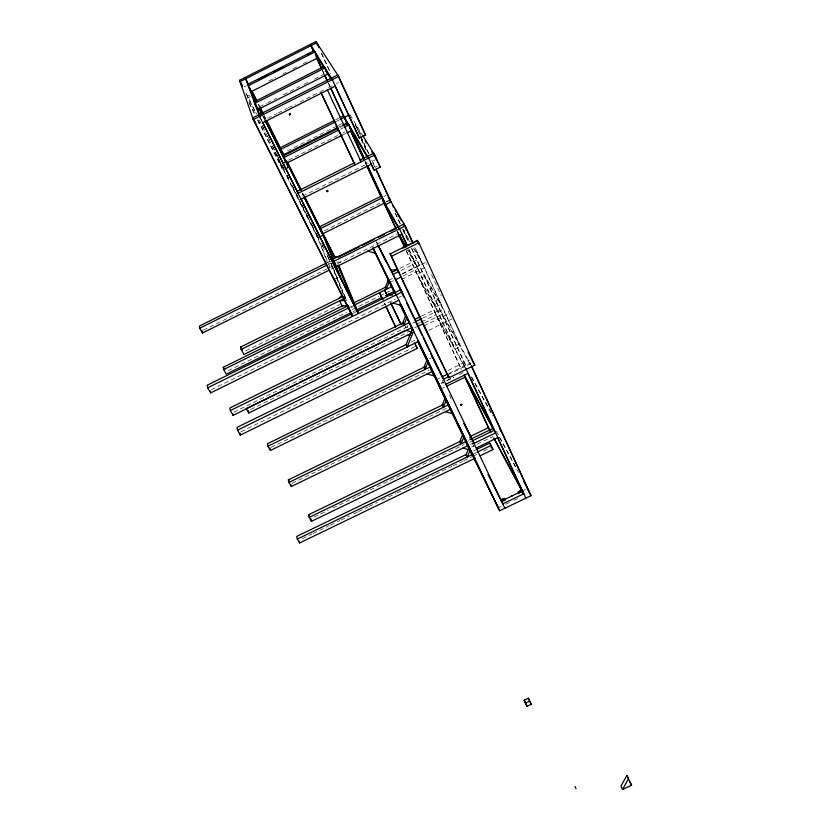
<?xml version="1.0" encoding="UTF-8"?>
<svg xmlns="http://www.w3.org/2000/svg" width="831" height="831" viewBox="0 0 831 831"><rect width="100%" height="100%" fill="white"/><g stroke="black" fill="none" stroke-linecap="round" stroke-linejoin="round"><path stroke-width="0.62" stroke-dasharray="4.16 3.12" d="M405.009 328.048L405.954 325.679M406.972 327.788L407.917 325.409M244.065 86.891L246.308 85.759M268.943 80.971L275.809 77.491M282.665 74.011L286.103 72.276M292.959 68.796L298.682 65.909M303.253 63.582L306.691 61.847M247.399 96.24L249.705 95.066M246.765 98.297L250.235 96.541M259.511 106.846L266.377 103.376M267.52 102.805L276.671 98.172M283.537 94.703L299.544 86.611M304.125 84.305L309.838 81.407M314.409 79.101L323.56 74.468M257.932 123.175L260.01 122.126M267.821 118.179L277.003 113.546M278.146 112.974L287.329 108.331M288.482 107.76L295.358 104.28M299.949 101.964L319.457 92.116M320.444 91.618L323.571 90.039M328.64 87.484L332.078 85.749M336.462 83.536L338.549 82.487M335.475 119.955L338.923 118.22M336.316 121.44L339.786 119.706M287.526 150.878L336.908 126.063M338.061 125.481L341.51 123.746M338.913 126.987L341.219 125.824M339.91 127.434L342.216 126.281M340.783 128.982L343.099 127.818M288.45 160.217L337.937 135.37M342.538 133.053L344.844 131.9M342.268 135.204L345.738 133.459M257.672 120.017L282.872 170.189L285.126 169.057M302.557 196.168L368.008 163.437M373.337 160.778L375.363 159.76M375.093 167.28L377.108 166.273M383.797 196.521L385.927 195.451M324.464 230.727L379.819 203.169M386.207 201.704L388.326 200.645M386.83 201.767L388.991 200.686M326.895 262.814L330.364 261.09M328.827 264.185L331.154 263.032L346.517 300.251M203.325 330.239L292.367 286.093M293.52 285.511L302.775 280.93M303.928 280.359L327.05 268.891M328.214 268.309L332.836 266.024M337.459 263.728L398.579 233.355M403.139 231.101L405.403 229.979M331.309 269.13L333.626 267.977M335.059 278.936L337.968 277.502M399.804 268.403L419.904 258.472L413.578 247.524M400.916 270.511L415.49 263.313L408.104 250.224M245.841 350.9L339.869 304.478M390.03 279.704L392.253 278.603M402.277 273.659L422.335 263.759L413.423 248.292M402.059 274.105L425.971 262.295M391.1 281.854L393.333 280.753M403.399 275.778L417.941 268.6L407.387 249.861M401.737 279.445L427.633 266.128M349.809 307.325L352.115 306.182M351.16 307.584L353.455 306.452M228.234 370.719L346.434 312.425M352.219 309.568L378.874 296.418M380.037 295.846L384.67 293.561M385.823 292.99L390.736 290.57M353.071 311.646L355.398 310.493M352.687 313.484L355.699 311.999M211.448 389.677L395.4 299.056M398.849 297.353L401.144 296.22M421.452 316.164L433.782 310.108L465.807 368.351M412.633 323.093L414.659 322.106M422.532 318.242L439.983 309.672L470.928 364.809M233.843 412.176L410.047 325.575M416.923 324.1L420.278 322.449M421.4 321.898L435.943 314.762L464.903 367.479M414.846 327.736L416.871 326.749M424.724 322.885L442.144 314.347L470.408 364.788M250.661 409.486L407.606 332.473M423.768 326.022L449.332 313.484L448.252 311.137M428.713 330.364L451.939 318.979L451.493 318.065M411.293 341.998L416.248 339.567M241.052 431.725L414.918 346.558M429.212 358.836L431.351 357.787M271.093 447.4L429.035 370.273M448.034 370.429L469.266 360.072M437.823 378.863L440.035 377.783M448.917 373.451L470.003 363.168M447.494 374.937L472.122 362.929M443.505 382.187L441.292 383.268L443.359 382.374M446.943 380.515L453.934 377.108M446.839 380.671L453.799 377.284M459.595 374.459L463.075 372.766M442.508 388.191L444.471 387.236M291.92 483.403L446.746 408.156M468.57 440.243L470.491 439.319M314.336 517.017L328.276 510.276M332.919 508.032L356.156 496.782M357.32 496.221L464.186 444.512M469.505 442.341L471.655 441.303M470.554 444.388L472.465 443.463M477.139 444.211L492.98 436.545M471.717 446.985L473.867 445.956M473.483 450.973L475.81 449.841M472.901 454.225L475.758 452.843M302.494 538.592L311.833 534.084M313.007 533.512L329.356 525.618M330.52 525.057L339.869 520.538M341.032 519.977L349.207 516.03M353.881 513.766L357.382 512.083M358.545 511.512L367.894 507.003M369.057 506.432L377.232 502.485M381.907 500.231L395.92 493.458M397.093 492.897L406.432 488.379M407.595 487.818L423.945 479.923M425.119 479.352L434.457 474.844M435.631 474.283L451.981 466.378M453.144 465.817L462.483 461.309M463.656 460.738L471.831 456.79M472.995 456.229L476.506 454.536M483.507 451.15L490.519 447.764M523.353 490.477L525.452 489.469M499.296 507.409L501.373 506.401M505.778 504.292L509.258 502.62M513.901 500.397L517.381 498.725M336.835 262.295L341.157 261.827M349.913 114.605L362.773 135.567M355.138 124.515L361.765 135.37M402.817 228.899L410.41 242.039M404.5 232.836L409.6 241.676M397.55 231.506L398.787 233.708M471.728 377.108L491.599 413.121M471.291 377.035L492.471 415.479M496.325 431.081L516.529 468.217M499.483 437.532L518.513 472.548M376.516 241.956L377.679 244.231M280.442 163.738L317.671 237.895M249.155 102.618L254.972 114.211M257.89 120.007L279.424 162.897M249.061 102.867L254.795 114.304M343.868 294.704L345.426 297.799M344.751 296.896L346.828 301.03M245.955 93.051L256.426 113.92M262.232 125.512L265.141 131.308M267.468 135.941L269.213 139.421M272.703 146.381L274.448 149.86M276.775 154.493L279.683 160.29M282.01 164.922L283.755 168.402M287.235 175.362L288.98 178.842M292.47 185.791L294.216 189.271M296.542 193.903L299.451 199.7M301.778 204.343L303.523 207.823M307.013 214.772L308.758 218.252M311.074 222.885L313.983 228.681M316.31 233.324L318.055 236.804M321.545 243.753L323.29 247.233M326.78 254.193L328.525 257.662M246.412 94.381L256.27 114.024M259.168 119.799L284.669 170.646M286.996 175.268L289.894 181.044M292.211 185.666L309.599 220.329M311.916 224.952L314.814 230.727M315.385 231.859L316.912 234.913M317.13 235.35L320.028 241.125M322.355 245.747L325.253 251.533M327.57 256.145L330.468 261.931M279.808 162.066L316.912 235.994M258.483 104.166L259.636 106.482M264.268 115.769L266.003 119.249M258.358 104.27L259.511 106.586M264.133 115.841L265.858 119.321M302.796 193.374L303.949 195.69M302.058 192.844L303.222 195.16M302.193 193.446L303.346 195.763M263.022 115.966L264.757 119.446M262.845 115.976L264.559 119.404M450.818 316.663L450.381 315.728M376.412 241.821L377.606 244.324M442.237 380.131L443.796 383.413M449.415 395.192L451.077 398.683M469.307 436.95L470.782 440.056M472.185 442.996L474.958 448.823M385.553 305.444L384.483 303.17L385.522 305.569M409.226 249.778L455.211 349.072L460.613 346.434L414.866 246.984M408.707 249.123L453.934 346.745L459.314 344.117L414.866 247.524M365.713 161.578L366.793 163.904M365.536 161.619L366.627 163.977M322.563 70.365L324.204 73.897M328.577 83.318L329.668 85.676M365.235 162.211L366.326 164.559M397.395 231.413L399.264 235.443M406.266 250.515L461.527 369.442M322.303 70.24L323.945 73.762M328.307 83.152L329.949 86.684M364.871 161.816L365.962 164.164M397.062 231.091L398.226 233.604M406.338 251.045L461.444 369.629M449.737 314.357L449.332 313.484M356.167 126.208L360.467 135.526M361.007 136.689L369.068 154.161M371.758 159.988L374.978 166.979M355.232 124.681L356.842 128.161M357.382 129.324L360.062 135.131M360.592 136.294L368.632 153.714M372.922 163.001L375.061 167.644M321.628 53.35L330.852 73.336M361.256 139.182L367.229 152.115M395.463 213.255L400.345 223.84M403.066 229.72L408.499 241.478M411.75 248.531L466.565 367.25M321.379 53.309L330.613 73.294M361.018 139.13L366.99 152.063M395.224 213.203L400.116 223.788M402.827 229.668L408.8 242.6M411.511 248.479L466.357 367.229M464.446 365.879L466.295 369.857M431.601 274.781L441.271 295.888M426.895 264.487L426.573 263.759M331.05 263.084L345.343 298.641M328.557 258.119L341.125 289.448M341.603 290.653L343.058 294.267M317.421 235.931L330.686 269.369M315.811 233.21L327.528 262.835M278.105 157.547L282.872 170.189M275.373 152.094L280.068 164.6M422.366 271.529L417.214 274.074L435.496 306.961L440.981 304.26L422.366 271.529M424.599 276.37L419.458 278.904L437.844 312.009L443.307 309.329L424.599 276.37M438.633 299.181L433.148 301.882L434.281 304.759L439.734 302.079L438.633 299.181"/><path stroke-width="1.25" d="M512.353 495.671L511.449 495.878M503.763 500.678L502.963 500.719M290.435 114.543L290.154 113.743M460.935 405.113L461.724 404.479L460.935 405.019M327.788 191.037C326.895 193.031 326.313 189.021 327.85 191.016M468.341 449.249L466.025 454.578L467.188 456.988L469.982 450.589M520.092 492.399L521.11 492.129M626.865 775.489L620.944 786.116L622.544 789.45L631.581 785.264L626.865 775.489L628.485 778.803L622.544 789.45M327.746 191.172L327.154 191.514M290.32 114.564L289.645 114.803M502.786 500.636L503.846 500.511M338.684 298.599L341.79 295.317M520.31 492.388L520.995 492.118M348.21 305.746L352.489 316.403L253.268 119.602L239.557 80.306L315.946 41.55L338.643 76.483L365.526 135.027L359.366 138.123L335.163 86.299M247.711 84.357L314.201 50.649M258.856 79.392L268.018 74.748M273.742 71.85L282.904 67.207M308.093 54.441L310.379 53.277M254.161 101.87L324.1 66.49M253.268 119.602L338.643 76.483M262.721 122.78L335.34 86.133M334.322 120.537L280.213 147.752L285.708 161.765L282.322 163.468M340.076 117.638L343.525 115.904L368.6 158.067L374.168 170.137L380.245 167.104L374.698 155.013L362.773 135.567M280.836 149.341L335.153 122.022M340.939 119.124L348.812 115.156M337.76 127.569L283.558 154.805L282.924 153.195M342.372 125.252L346.984 122.926L346.101 121.44M283.381 155.833L337.604 128.597M343.369 125.699L347.981 123.383L364.092 158.087M338.466 130.145L284.036 157.495L286.799 163.042L342.268 135.204M344.263 127.236L348.895 124.91L351.513 130.56L346.891 132.877M285.126 169.057L288.502 167.363L285.812 160.508M354.858 162.596L297.29 191.4L298.059 193.353L374.698 155.013M360.612 159.718L373.597 153.216L380.245 167.104M301.03 199.295L371.395 164.123M322.916 233.729L384.275 203.19M319.81 236.825L323.03 235.225L303.928 196.926M331.694 256.561L333.792 255.522M332.857 259.272L404.032 223.965L412.706 242.808M325.731 263.396L199.419 326.053L199.71 328.224L202.463 332.992L328.983 270.272M338.477 257.07L359.335 246.724M361.651 245.571L373.94 239.473M378.469 237.23L384.275 234.342M390.092 231.465L395.899 228.587M413.256 243.473L405.175 225.928L333.719 261.37L336.399 266.73L402.007 234.207M199.71 328.224L326.5 265.338M390.269 253.85L417.442 240.398L418.845 242.766L474.823 365.162L448.948 377.773L423.966 326.458L390.051 253.507L448.948 377.773M402.755 248.054L411.781 243.587M414.035 242.475L417.442 240.398M391.536 256.27L418.845 242.766M343.12 305.538L244.002 354.463L241.156 349.425L240.689 347.015L343.12 296.407M391.983 272.267L397.571 269.514L390.913 270.168M241.156 349.425L344.003 298.62M398.672 271.623L393.063 274.386L403.845 297.031M395.566 279.642L401.165 276.889M350.744 312.788L226.292 374.147L223.643 369.566L223.269 367.292L347.524 305.974M353.331 303.118L385.844 287.069M223.643 369.566L348.646 307.896M354.432 305.039L391.474 286.768M356.561 309.921L382.146 297.301M385.636 295.587L393.78 291.567M352.23 313.713L207.283 385.169L207.636 387.797L210.648 392.897L398.838 300.209M356.863 311.428L400.885 289.718L504.884 508.24M207.636 387.797L402.048 291.982L378.261 245.363M403.482 322.688L229.875 407.979L230.301 410.566L233.106 415.344L411.677 327.694M414.721 319.468L420.33 316.715M230.301 410.566L409.268 322.657L408.146 320.392M415.78 321.555L421.41 318.792M297.311 383.527L246.236 408.603L248.781 413.007L411.283 333.293M299.638 382.385L405.279 330.53M417.993 326.199L423.602 323.436M406.639 344.283L237.022 427.414L237.489 430.167L240.367 435.049L417.266 348.428L414.596 342.912M237.489 430.167L418.575 341.427M425.389 366.575L267.489 443.733L267.998 446.195L270.459 450.444L432.099 371.53L430.998 369.317M267.998 446.195L429.959 367.073M442.258 376.703L447.805 373.992M449.093 376.505L443.525 379.216L431.902 356.229M445.883 384.182L468.123 373.348M446.611 386.186L465.121 377.17L493.978 430.5M450.215 409.33L291.338 486.519L288.97 482.427L288.399 479.882L443.525 404.448M288.97 482.427L448.158 405.04M467.687 445.78L311.49 521.328L309.205 517.381L308.571 514.763L461.039 440.949M470.429 436.4L488.431 427.695L490.892 432.286M309.205 517.381L465.703 441.635L499.649 510.753L531.092 495.671L471.395 365.63M471.624 438.768L493.521 428.173M472.673 440.659L494.216 430.229M476.236 448.002L497.811 437.563M466.503 454.339L296.698 536.41L297.29 539.08L299.586 542.965L475.467 458.026M476.973 449.28L489.771 443.1L491.017 445.478L492.939 449.581L480.121 455.772M297.29 539.08L472.34 454.505M477.015 452.241L491.017 445.478M500.449 498.714L500.927 500.272L504.303 498.423L501.062 499.982L500.449 498.714L501.997 501.851M520.819 488.929L523.198 493.063L520.819 488.929L521.411 490.207L518.253 491.952L521.712 490.29M501.342 501.051L522.304 490.986M524.205 700.263L528.402 698.289L531.248 704.314L527.041 706.288L524.205 700.263L527.041 706.288M525.41 703.13L529.627 701.146L528.402 698.289M289.77 113.774L289.448 114.74M332.016 257.195L338.497 256.478M344.72 300.406L339.547 300.822L342.175 306.005L347.337 305.6M327.372 190.548L327.071 191.618M511.522 496.055L512.208 495.515M462.898 448.086L469.66 449.903M445.354 411.688L452.261 413.599M427.144 373.94L434.218 375.955L433.128 373.732M406.203 330.374L411.823 332.036M408.26 334.768L410.67 335.485M393.063 303.055L401.394 305.559M388.648 294.101L392.357 295.223M367.863 251.004L375.477 253.382M289.697 114.907L289.271 114.356M461.787 404.572C459.948 403.16 461.683 406.702 461.693 404.396M290.268 113.847L290.466 114.387M310.306 44.417L332.348 79.662L359.366 138.123M315.188 53.745L323.404 66.968M325.461 70.271L330.946 79.09M365.526 135.027L337.666 74.977L252.676 117.909L351.544 314.045M365.089 140.803L366.419 142.974M371.727 151.657L373.057 153.828M374.376 155.999L376.37 159.261M349.571 127.309L367.063 156.83M374.168 170.137L371.052 163.915M388.306 197.155L405.175 225.928M389.396 200.115L390.663 202.286M392.564 205.537L393.842 207.708M395.109 209.879L396.377 212.05M397.644 214.221L401.456 220.734M403.367 223.986L406.536 229.418M223.269 367.292L224.858 370.034M288.399 479.882L289.583 481.928M308.571 514.763L309.714 516.737M381.668 197.581L399.482 228.754L407.055 245.103M360.062 159.988L361.111 161.816L327.248 89.634M383.288 201.445L397.769 226.77M473.244 362.389L474.823 365.162M399.41 234.809L406.245 246.921M240.689 347.015L242.392 350.038M399.264 235.443L405.507 246.537M499.95 429.045L501.197 431.31M523.873 481.72L526.937 487.34M527.114 488.358L531.092 495.671M464.29 375.02L495.65 432.878L474.023 443.339L464.093 423.602M473.036 362.004L472.496 360.986M493.915 437.937L523.8 493.78L502.797 503.856L487.963 474.439M494.04 438.737L521.317 489.719M518.16 491.765L519.146 493.624M491.682 447.203L492.939 449.581M529.627 701.146L531.248 704.314M378.323 245.82L391.172 271.031M395.265 279.05L403.44 295.088M504.303 498.423L505.248 500.293M434.208 361.059L438.83 370.211M439.983 372.496L442.3 377.077M463.958 423.571L472.05 439.682M472.185 360.363L471.676 359.345M262.96 122.853L297.103 191.037M301.154 199.118L357.278 311.22M239.557 80.306L242.465 86.102M242.361 86.299L240.034 81.667L316.736 42.765L319.011 47.689M252.115 91.389L256.737 100.676M260.217 107.646L263.105 113.452M266.585 120.412L280.473 148.271M282.208 151.761L283.953 155.241M287.422 162.211L301.31 190.07M304.79 197.03L319.842 227.216M320.995 229.543L334.893 257.402M245.664 78.82L248.552 84.617M252.011 91.545L256.634 100.8M260.093 107.75L262.98 113.535M266.439 120.474L284.327 156.353M287.214 162.138L301.061 189.904M304.53 196.854L334.779 257.517M285.906 160.456L300.334 189.375M304.375 197.466L322.262 233.334M249.664 88.273L250.64 90.236M285.978 160.954L300.458 189.967M252.011 93.903L256.062 102.026M259.542 108.996L261.858 113.639M265.338 120.609L285.043 160.082M252.551 95.368L255.979 102.234M258.836 107.957L262.274 114.834M265.131 120.557L288.502 167.363M372.974 247.991L396.262 294.828L499.649 510.753M373.088 248.407L395.411 293.312M417.505 340.575L439.08 384.348M438.446 384.763L469.577 448.023M468.144 352.126L471.499 358.982M629.96 781.94L631.581 785.264M416.082 345.987L417.266 348.428M386.934 294.943L384.618 290.154L387.423 295.981M372.932 248.085L394.756 293.613M399.784 304.115L405.944 316.954M417.463 341.063L471.956 454.692M390.747 302.879L401.103 324.443M390.778 302.983L400.864 323.976M401.29 305.434L412.498 328.837M418.107 340.544L498.247 507.907M388.918 280.255L394.995 292.948M400.521 304.395L412.716 329.855M418.211 341.427L428.235 362.264M406.598 302.827L413.765 317.899M414.877 320.215L422.044 335.288M423.145 337.604L429.762 351.513M430.78 353.798L433.076 358.473M378.323 245.955L385.958 261.858M321.337 93.197L355.003 164.87L320.995 92.792M489.771 443.1L491.204 446.174M382.883 299.752L379.487 292.689L382.779 299.711M386.083 306.587L395.701 327.092M386.072 306.743L395.4 326.656M324.578 67.529L326.999 72.733M401.622 233.833L407.076 245.602M315.593 53.641L316.985 56.633M367.873 166.231L385.688 204.613L391.1 201.923L376.059 169.306M349.674 127.475L363.895 158.087M367.718 166.335L384.68 202.837M311.074 45.643L313.817 51.543M315.998 56.238L321.462 68.007M324.744 75.081L327.487 80.96M330.769 88.024L347.732 124.525M350.464 130.415L363.594 158.679M366.876 165.743L395.878 228.141M399.16 235.215L404.624 246.984M464.093 374.968L490.654 432.12M311.937 47.938L313.038 50.296M316.31 57.329L321.763 69.066M324.495 74.935L327.217 80.804M331.039 89.031L347.41 124.245M350.682 131.288L363.781 159.469M366.502 165.338L381.232 197.04M382.873 200.562L395.971 228.743M398.693 234.612L404.697 247.524M464.716 376.672L488.721 428.329M376.131 169.96L390.061 200.157M315.946 41.55L317.577 45.082M465.807 368.351L525.846 498.185M468.258 374.116L494.393 430.635M497.665 437.698L523.322 493.188M471.385 366.159L529.565 492.876M575.031 786.448L576.018 788.744M338.736 265.442L357.964 311.77M338.217 265.214L358.254 313.567L259.542 116.433L245.166 77.46M337.75 265.12L354.608 305.891M322.158 231.87L332.442 257.059M334.384 261.817L342.652 282.021M320.164 228.203L339.91 276.536M347.41 305.112L348.854 308.727M417.422 240.793L418.845 244.376M334.955 280.109L336.846 284.888M333.148 277.055L334.093 279.424M249.913 88.263L254.868 101.631M255.771 104.062L259.823 115M255.024 121.845L255.865 124.224M310.856 518.71L311.49 521.328M290.954 484.826L291.338 486.519M299.191 541.178L299.586 542.965M269.94 447.971L270.459 450.444M248.334 410.628L248.781 413.007M240.055 433.211L240.367 435.049M232.825 413.609L233.106 415.344M202.162 330.811L202.463 332.992M210.409 391.131L210.648 392.897M388.181 279.964L385.366 287.308L386.332 289.302L389.168 281.948L388.181 279.964M405.725 315.354L402.682 323.082L403.783 325.357L406.847 317.608L405.725 315.354M412.425 328.671L406.099 344.543L407.242 346.984L413.599 331.06L412.425 328.671M426.739 360.415L423.935 367.281L425.005 369.494L427.82 362.607L426.739 360.415M444.959 398.444L442.165 405.102L443.287 407.408L446.091 400.729L444.959 398.444M462.545 435.112L459.751 441.573L460.904 443.962L463.708 437.48L462.545 435.112M315.001 51.927L248.23 85.77L251.17 91.67L317.785 57.931L315.001 51.927M324.983 67.903L254.733 103.428L257.818 109.588L327.892 74.177L324.983 67.903M380.889 196.282L319.623 226.79L320.382 228.629L381.876 198.007L380.889 196.282M521.982 490.643L522.273 491.277L522.013 490.695M521.764 490.747L522.065 491.381L521.764 490.747M501.363 500.542L501.664 501.186L501.384 500.605"/></g></svg>
